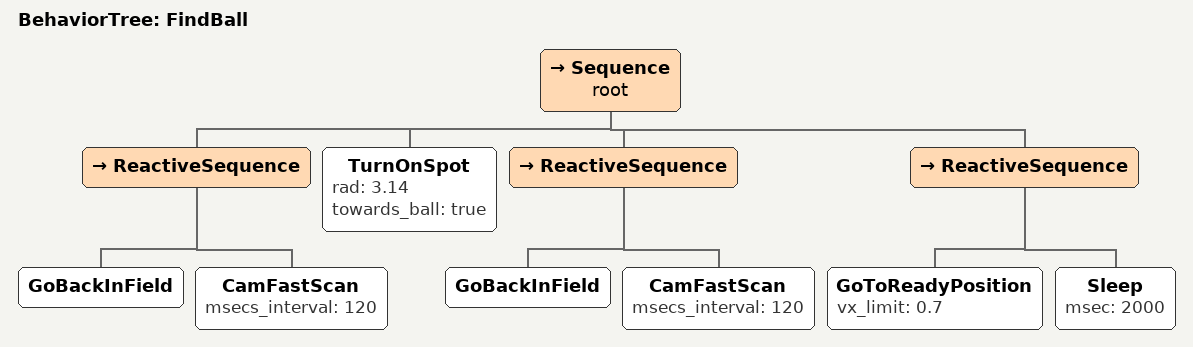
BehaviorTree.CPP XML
<!-- 摄像头跟踪球 -->

<root BTCPP_format="4" >
  <BehaviorTree ID="FindBall">
     <Sequence name="root">
        <ReactiveSequence>
            <GoBackInField />
             <CamFastScan msecs_interval="120" />
        </ReactiveSequence>
        <TurnOnSpot rad="3.14"  towards_ball="true"/>
        <ReactiveSequence>
            <GoBackInField />
             <CamFastScan msecs_interval="120" />
        </ReactiveSequence>
        <ReactiveSequence>
          <GoToReadyPosition  vx_limit="0.7" />
            <Sleep msec="2000" />
        </ReactiveSequence>
      </Sequence>
  </BehaviorTree>
</root>
